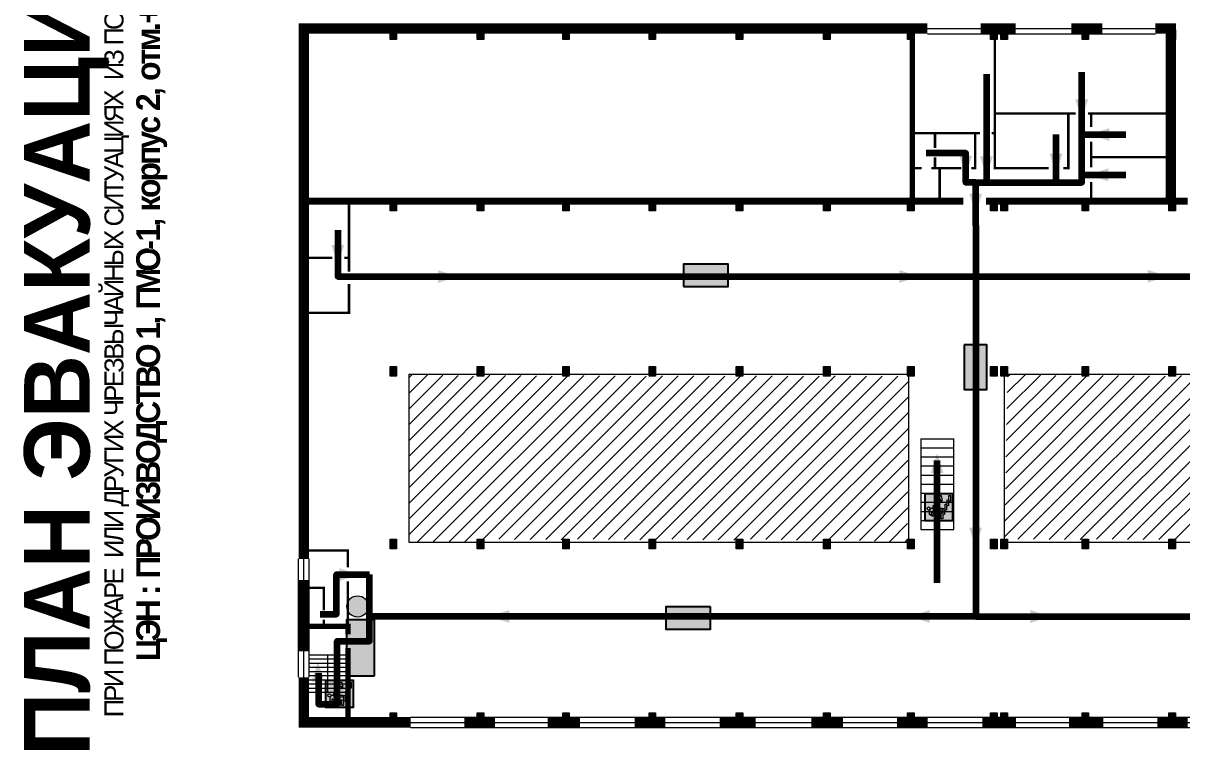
# Model space of a CAD drawing. Header units: millimetres. Extents: x 13810 to 67229, y 12374 to 21950.
# Drawn here: x 40358.3 to 40689.2, y 14964 to 15171.6 of the extents above; entities that cross this region are included whole.
import ezdxf

# ---------------------------------------------------------------- set-up
doc = ezdxf.new("R2010")
doc.units = ezdxf.units.MM
doc.layers.add('План_Штампы', color=7, linetype='Continuous')
doc.styles.add('обычный', font='arial.ttf')

# ---------------------------------------------------------------- blocks, each defined once
blk = doc.blocks.new('A$C32E8229D')
at = {"true_color": 0xffffff}
blk.add_hatch(color=7, dxfattribs=at).paths.add_polyline_path([(0, 0), (0, -8), (16, -8), (16, 0)])
h = blk.add_hatch(color=126)
h.paths.add_polyline_path([(0.2, -0.2), (15.8, -0.2), (15.8, -7.8), (0.2, -7.8)])
h.paths.add_polyline_path([(13.49, -2.05), (12.08, -2.05), (11.37, -2.63, 0.162397), (11.29, -2.84), (11.29, -3.63), (10.35, -3.63), (10.35, -4.05), (11.68, -4.05), (11.68, -3.48), (12.26, -4.28), (11.29, -5.1), (11.29, -6.78), (11.85, -6.78), (11.85, -5.44), (12.8, -4.64), (12.8, -5.94), (14.46, -5.94), (14.46, -5.39), (13.45, -5.39), (13.45, -3.97), (12.46, -2.59), (13.15, -2.59), (13.69, -3.34), (14.18, -3)], flags=16)
h.paths.add_polyline_path([(10.74, -1.82, 1), (11.8, -1.82, 1)], flags=16)
h.paths.add_polyline_path([(9.39, -3.59), (5.99, -3.59), (6.56, -3.03), (5.91, -3.03), (5.1, -3.83), (5.91, -4.64), (6.56, -4.64), (5.99, -4.09), (9.39, -4.09)], flags=16)
h.paths.add_polyline_path([(4.29, -1.08), (1.72, -1.08), (1.72, -6.6), (4.29, -6.6)], flags=16)
at = {"color": 126}
blk.add_lwpolyline([(16, -8), (0, -8), (0, 0), (16, 0)], close=True, dxfattribs=at)
blk = doc.blocks.new('A$C7B8C2D5B')
at = {"lineweight": 0}
h = blk.add_hatch(color=5, dxfattribs=at)
h.dxf.hatch_style = 1
h.paths.add_polyline_path([(1.4, -3.02, 1), (-2.11, -3.02, 1)])
at = {"color": 5, "lineweight": 0}
blk.add_circle((-0.36, -3.02), 1.75, dxfattribs=at)
blk = doc.blocks.new('A$C7B4425F7')
at = {"true_color": 0xffffff}
blk.add_hatch(color=7, dxfattribs=at).paths.add_polyline_path([(0, 0), (-16, 0), (-16, -8), (0, -8)])
h = blk.add_hatch(color=126)
h.paths.add_polyline_path([(-0.2, -0.2), (-15.8, -0.2), (-15.8, -7.8), (-0.2, -7.8)])
h.paths.add_polyline_path([(-11.76, -2.03), (-11.76, -3.66), (-11.17, -3.66, -0.568275), (-11.17, -6.18), (-12.58, -6.18), (-12.58, -2.03)], flags=16)
h.paths.add_polyline_path([(-13.33, -4.12, -0.495768), (-13.59, -6.18), (-15.03, -6.18), (-15.03, -2.03), (-13.59, -2.03, -0.487973)], flags=16)
h.paths.add_polyline_path([(-10.25, -2.03), (-9.48, -2.03), (-9.48, -6.18), (-10.25, -6.18)], flags=16)
h.paths.add_polyline_path([(-13.84, -3.69), (-14.24, -3.69), (-14.24, -3.03), (-13.9, -3.03, -0.692621)], flags=0)
h.paths.add_polyline_path([(-9.15, -2.03), (-8.4, -2.03), (-8.04, -3.07), (-7.68, -2.03), (-6.93, -2.03), (-7.64, -4.1), (-6.93, -6.18), (-7.68, -6.18), (-8.04, -5.14), (-8.4, -6.18), (-9.15, -6.18), (-8.44, -4.1)], flags=16)
h.paths.add_polyline_path([(-11.76, -4.46), (-11.42, -4.46, -0.692621), (-11.36, -5.12), (-11.76, -5.12)], flags=0)
h.paths.add_polyline_path([(-13.9, -5.2), (-14.24, -5.2), (-14.24, -4.55), (-13.84, -4.55, -0.708038)], flags=0)
edge = h.paths.add_edge_path(flags=16)
edge.add_ellipse((-5.51, -4.08), major_axis=(0, 2.05), ratio=0.586184, start_angle=0, end_angle=360)
edge = h.paths.add_edge_path(flags=0)
edge.add_ellipse((-5.51, -4.08), major_axis=(0, 1.14), ratio=0.454828, start_angle=0, end_angle=360)
h.paths.add_polyline_path([(-4.13, -4.96, 0.377264), (-3.48, -4.52, 0.0555), (-3.16, -2.03), (-1.66, -2.03), (-1.66, -4.96), (-0.96, -4.96), (-0.96, -7.01), (-1.75, -7.01), (-1.75, -6.18), (-3.3, -6.18), (-3.3, -7.02), (-4.13, -7.02)], flags=16)
h.paths.add_polyline_path([(-2.73, -2.91), (-2.28, -2.91), (-2.28, -4.96), (-3.05, -4.96, 0.079136)], flags=0)
at = {"color": 126}
blk.add_lwpolyline([(-16, -8), (0, -8), (0, 0), (-16, 0)], close=True, dxfattribs=at)
blk = doc.blocks.new('вниз')
at = {"lineweight": 0, "true_color": 0xffffff}
h = blk.add_hatch(color=7, dxfattribs=at)
h.dxf.hatch_style = 1
h.paths.add_polyline_path([(40994.51, -4472.22), (40986.51, -4472.22), (40986.51, -4480.22), (40994.51, -4480.22)])
h.paths.add_polyline_path([(40994.31, -4472.42), (40994.31, -4480.01), (40986.71, -4480.01), (40986.71, -4472.42)], flags=16)
h.paths.add_polyline_path([(40988.43, -4473.53), (40989.43, -4473.53), (40990.19, -4473.96), (40990.19, -4474.6), (40991, -4474.6), (40991, -4475.06), (40989.73, -4475.06), (40989.73, -4474.46), (40989.3, -4475.18), (40990.17, -4475.7), (40990.17, -4477.11), (40989.63, -4477.11), (40989.63, -4476.01), (40988.94, -4475.59), (40988.94, -4476.46), (40988.94, -4476.46), (40987.47, -4476.46), (40987.26, -4476.46), (40987.26, -4475.92), (40988.4, -4475.92), (40988.4, -4475.2), (40989.1, -4473.99), (40988.66, -4473.99), (40988.24, -4474.7), (40987.86, -4474.47), (40988.41, -4473.56)], flags=0)
h.paths.add_polyline_path([(40990.55, -4473.29, -1), (40989.69, -4473.29, -1)], flags=0)
h.paths.add_polyline_path([(40988.85, -4476.89), (40988.85, -4477.43), (40990.1, -4477.43), (40990.1, -4477.99), (40991.34, -4477.99), (40991.34, -4478.54), (40992.59, -4478.54), (40992.59, -4479.09), (40993.83, -4479.09), (40993.83, -4479.52), (40992.17, -4479.52), (40992.17, -4478.97), (40990.91, -4478.97), (40990.91, -4478.41), (40989.68, -4478.41), (40989.68, -4477.86), (40988.43, -4477.86), (40988.43, -4477.31), (40987.6, -4477.31), (40987.18, -4477.31), (40987.18, -4476.89)], flags=0)
h.paths.add_polyline_path([(40991.61, -4475.33), (40993.12, -4476.2), (40992.9, -4475.27), (40993.48, -4475.6), (40993.83, -4476.88), (40992.56, -4477.22), (40991.97, -4476.88), (40992.9, -4476.61), (40991.38, -4475.74), (40991.58, -4475.39)], flags=0)
h.paths.add_polyline_path([(40990.19, -4473.96), (40989.43, -4473.53), (40988.43, -4473.53), (40988.41, -4473.56), (40987.86, -4474.47), (40988.24, -4474.7), (40988.66, -4473.99), (40989.1, -4473.99), (40988.4, -4475.2), (40988.4, -4475.92), (40987.26, -4475.92), (40987.26, -4476.46), (40987.47, -4476.46), (40988.94, -4476.46), (40988.94, -4476.27), (40988.94, -4475.59), (40989.63, -4476.01), (40989.63, -4477.11), (40990.17, -4477.11), (40990.17, -4475.7), (40989.3, -4475.18), (40989.73, -4474.46), (40989.73, -4475.06), (40991, -4475.06), (40991, -4474.6), (40990.19, -4474.6)], flags=0)
h.paths.add_polyline_path([(40990.55, -4473.29, 1), (40989.69, -4473.29, 1)], flags=0)
h.paths.add_polyline_path([(40991.61, -4475.33), (40991.58, -4475.39), (40991.38, -4475.74), (40992.9, -4476.61), (40991.97, -4476.88), (40992.56, -4477.22), (40993.83, -4476.88), (40993.48, -4475.6), (40992.9, -4475.27), (40993.12, -4476.2)], flags=0)
h.paths.add_polyline_path([(40990.1, -4477.43), (40988.85, -4477.43), (40988.85, -4476.89), (40987.18, -4476.89), (40987.18, -4477.31), (40987.6, -4477.31), (40988.43, -4477.31), (40988.43, -4477.86), (40989.68, -4477.86), (40989.68, -4478.41), (40990.91, -4478.41), (40990.91, -4478.97), (40992.17, -4478.97), (40992.17, -4479.52), (40993.83, -4479.52), (40993.83, -4479.09), (40992.59, -4479.09), (40992.59, -4478.54), (40991.34, -4478.54), (40991.34, -4477.99), (40990.1, -4477.99)], flags=0)
at = {"lineweight": 0}
h = blk.add_hatch(color=126, dxfattribs=at)
h.dxf.hatch_style = 1
h.paths.add_polyline_path([(40994.31, -4472.42), (40986.71, -4472.42), (40986.71, -4480.01), (40994.31, -4480.01)])
h.paths.add_polyline_path([(40988.43, -4473.53), (40989.43, -4473.53), (40990.19, -4473.96), (40990.19, -4474.6), (40991, -4474.6), (40991, -4475.06), (40989.73, -4475.06), (40989.73, -4474.46), (40989.3, -4475.18), (40990.17, -4475.7), (40990.17, -4477.11), (40989.63, -4477.11), (40989.63, -4476.01), (40988.94, -4475.59), (40988.94, -4476.46), (40988.94, -4476.46), (40987.47, -4476.46), (40987.26, -4476.46), (40987.26, -4475.92), (40988.4, -4475.92), (40988.4, -4475.2), (40989.1, -4473.99), (40988.66, -4473.99), (40988.24, -4474.7), (40987.86, -4474.47), (40988.41, -4473.56)], flags=16)
h.paths.add_polyline_path([(40990.55, -4473.29, -1), (40989.69, -4473.29, -1)], flags=16)
h.paths.add_polyline_path([(40988.85, -4476.89), (40988.85, -4477.43), (40990.1, -4477.43), (40990.1, -4477.99), (40991.34, -4477.99), (40991.34, -4478.54), (40992.59, -4478.54), (40992.59, -4479.09), (40993.83, -4479.09), (40993.83, -4479.52), (40992.17, -4479.52), (40992.17, -4478.97), (40990.91, -4478.97), (40990.91, -4478.41), (40989.68, -4478.41), (40989.68, -4477.86), (40988.43, -4477.86), (40988.43, -4477.31), (40987.6, -4477.31), (40987.18, -4477.31), (40987.18, -4476.89)], flags=16)
h.paths.add_polyline_path([(40991.61, -4475.33), (40993.12, -4476.2), (40992.9, -4475.27), (40993.48, -4475.6), (40993.83, -4476.88), (40992.56, -4477.22), (40991.97, -4476.88), (40992.9, -4476.61), (40991.38, -4475.74), (40991.58, -4475.39)], flags=16)
at = {"lineweight": 0, "true_color": 0xffffff}
h = blk.add_hatch(color=7, dxfattribs=at)
h.dxf.hatch_style = 1
h.paths.add_polyline_path([(40989.73, -4474.46), (40989.73, -4475.06), (40991, -4475.06), (40991, -4474.6), (40990.19, -4474.6), (40990.19, -4473.96), (40989.43, -4473.53), (40988.43, -4473.53), (40988.41, -4473.56), (40987.86, -4474.47), (40988.24, -4474.7), (40988.66, -4473.99), (40989.1, -4473.99), (40988.4, -4475.2), (40988.4, -4475.92), (40987.26, -4475.92), (40987.26, -4476.46), (40987.47, -4476.46), (40988.94, -4476.46), (40988.94, -4475.59), (40989.63, -4476.01), (40989.63, -4477.11), (40990.17, -4477.11), (40990.17, -4475.7), (40989.3, -4475.18)])
h.paths.add_polyline_path([(40989.69, -4473.29, 1), (40990.55, -4473.29, 1)])
h.paths.add_polyline_path([(40991.61, -4475.33), (40991.58, -4475.39), (40991.38, -4475.74), (40992.9, -4476.61), (40991.97, -4476.88), (40992.56, -4477.22), (40993.83, -4476.88), (40993.48, -4475.6), (40992.9, -4475.27), (40993.12, -4476.2)])
h.paths.add_polyline_path([(40990.1, -4477.43), (40988.85, -4477.43), (40988.85, -4476.89), (40987.18, -4476.89), (40987.18, -4477.31), (40987.6, -4477.31), (40988.43, -4477.31), (40988.43, -4477.86), (40989.68, -4477.86), (40989.68, -4478.41), (40990.91, -4478.41), (40990.91, -4478.97), (40992.17, -4478.97), (40992.17, -4479.52), (40993.83, -4479.52), (40993.83, -4479.09), (40992.59, -4479.09), (40992.59, -4478.54), (40991.34, -4478.54), (40991.34, -4477.99), (40990.1, -4477.99)])
at = {"color": 126, "lineweight": 0}
for points in [[(40986.51, -4472.22), (40994.51, -4472.22), (40994.51, -4480.22), (40986.51, -4480.22)], [(40986.71, -4472.42), (40994.31, -4472.42), (40994.31, -4480.01), (40986.71, -4480.01)]]:
    blk.add_lwpolyline(points, close=True, dxfattribs=at)
for points in [[(40987.47, -4476.46), (40987.26, -4476.46), (40987.26, -4475.92), (40988.4, -4475.92), (40988.4, -4475.2), (40989.1, -4473.99), (40988.66, -4473.99), (40988.24, -4474.7), (40987.86, -4474.47), (40988.41, -4473.56), (40988.43, -4473.53), (40989.43, -4473.53), (40990.19, -4473.96), (40990.19, -4474.6), (40991, -4474.6), (40991, -4475.06), (40989.73, -4475.06), (40989.73, -4474.46), (40989.3, -4475.18), (40990.17, -4475.7), (40990.17, -4477.11), (40989.63, -4477.11), (40989.63, -4476.01), (40988.94, -4475.59), (40988.94, -4476.46)], [(40987.47, -4476.46), (40988.94, -4476.46), (40988.94, -4476.27)], [(40991.58, -4475.39), (40991.38, -4475.74), (40992.9, -4476.61), (40991.97, -4476.88), (40992.56, -4477.22), (40993.83, -4476.88), (40993.48, -4475.6), (40992.9, -4475.27), (40993.12, -4476.2), (40991.61, -4475.33), (40991.58, -4475.39)], [(40987.6, -4477.31), (40987.18, -4477.31), (40987.18, -4476.89), (40988.85, -4476.89), (40988.85, -4477.43), (40990.1, -4477.43), (40990.1, -4477.99), (40991.34, -4477.99), (40991.34, -4478.54), (40992.59, -4478.54), (40992.59, -4479.09), (40993.83, -4479.09), (40993.83, -4479.52), (40992.17, -4479.52), (40992.17, -4478.97), (40990.91, -4478.97), (40990.91, -4478.41), (40989.68, -4478.41), (40989.68, -4477.86), (40988.43, -4477.86), (40988.43, -4477.31), (40987.6, -4477.31)]]:
    blk.add_lwpolyline(points, dxfattribs=at)
blk.add_circle((40990.12, -4473.29), 0.432, dxfattribs=at)

msp = doc.modelspace()

# ---------------------------------------------------------------- hatches: boundary and pattern name
at = {"lineweight": 0}
h = msp.add_hatch(color=256, dxfattribs=at)
h.dxf.hatch_style = 1
h.paths.add_polyline_path([(40463.07, 15166.94), (40464.93, 15166.94), (40464.93, 15169.69), (40463.07, 15169.69)])
h = msp.add_hatch(color=256, dxfattribs=at)
h.dxf.hatch_style = 1
h.paths.add_polyline_path([(40487.97, 15166.94), (40489.84, 15166.94), (40489.84, 15169.69), (40487.97, 15169.69)])
h = msp.add_hatch(color=256, dxfattribs=at)
h.dxf.hatch_style = 1
h.paths.add_polyline_path([(40512.37, 15166.94), (40514.24, 15166.94), (40514.24, 15169.69), (40512.37, 15169.69)])
h = msp.add_hatch(color=256, dxfattribs=at)
h.dxf.hatch_style = 1
h.paths.add_polyline_path([(40537.01, 15166.94), (40538.88, 15166.94), (40538.88, 15169.69), (40537.01, 15169.69)])
h = msp.add_hatch(color=256, dxfattribs=at)
h.dxf.hatch_style = 1
h.paths.add_polyline_path([(40561.92, 15166.94), (40563.79, 15166.94), (40563.79, 15169.69), (40561.92, 15169.69)])
h = msp.add_hatch(color=256, dxfattribs=at)
h.dxf.hatch_style = 1
h.paths.add_polyline_path([(40586.84, 15166.94), (40588.7, 15166.94), (40588.7, 15169.69), (40586.84, 15169.69)])
h = msp.add_hatch(color=256, dxfattribs=at)
h.dxf.hatch_style = 1
h.paths.add_polyline_path([(40610.84, 15166.94), (40612.71, 15166.94), (40612.71, 15169.69), (40610.84, 15169.69)])
h = msp.add_hatch(color=256, dxfattribs=at)
h.dxf.hatch_style = 1
h.paths.add_polyline_path([(40634.52, 15166.94), (40636.38, 15166.94), (40636.38, 15169.69), (40634.52, 15169.69)])
h = msp.add_hatch(color=256, dxfattribs=at)
h.dxf.hatch_style = 1
h.paths.add_polyline_path([(40637.5, 15166.94), (40639.37, 15166.94), (40639.37, 15169.69), (40637.5, 15169.69)])
h = msp.add_hatch(color=256, dxfattribs=at)
h.dxf.hatch_style = 1
h.paths.add_polyline_path([(40660.66, 15166.94), (40662.53, 15166.94), (40662.53, 15169.69), (40660.66, 15169.69)])
h = msp.add_hatch(color=256, dxfattribs=at)
h.dxf.hatch_style = 1
h.paths.add_polyline_path([(40685.47, 15166.94), (40687.33, 15166.94), (40687.33, 15169.69), (40685.47, 15169.69)])
h = msp.add_hatch(color=256, dxfattribs=at)
h.dxf.hatch_style = 1
h.paths.add_polyline_path([(40463.07, 15117.96), (40464.93, 15117.96), (40464.93, 15120.72), (40463.07, 15120.72)])
h = msp.add_hatch(color=256, dxfattribs=at)
h.dxf.hatch_style = 1
h.paths.add_polyline_path([(40487.97, 15117.96), (40489.84, 15117.96), (40489.84, 15120.72), (40487.97, 15120.72)])
h = msp.add_hatch(color=256, dxfattribs=at)
h.dxf.hatch_style = 1
h.paths.add_polyline_path([(40512.37, 15117.96), (40514.24, 15117.96), (40514.24, 15120.72), (40512.37, 15120.72)])
h = msp.add_hatch(color=256, dxfattribs=at)
h.dxf.hatch_style = 1
h.paths.add_polyline_path([(40537.01, 15117.96), (40538.88, 15117.96), (40538.88, 15120.72), (40537.01, 15120.72)])
h = msp.add_hatch(color=256, dxfattribs=at)
h.dxf.hatch_style = 1
h.paths.add_polyline_path([(40561.92, 15117.96), (40563.79, 15117.96), (40563.79, 15120.72), (40561.92, 15120.72)])
h = msp.add_hatch(color=256, dxfattribs=at)
h.dxf.hatch_style = 1
h.paths.add_polyline_path([(40586.84, 15117.96), (40588.7, 15117.96), (40588.7, 15120.72), (40586.84, 15120.72)])
h = msp.add_hatch(color=256, dxfattribs=at)
h.dxf.hatch_style = 1
h.paths.add_polyline_path([(40610.84, 15117.96), (40612.71, 15117.96), (40612.71, 15120.72), (40610.84, 15120.72)])
h = msp.add_hatch(color=256, dxfattribs=at)
h.dxf.hatch_style = 1
h.paths.add_polyline_path([(40634.52, 15117.96), (40636.38, 15117.96), (40636.38, 15120.72), (40634.52, 15120.72)])
h = msp.add_hatch(color=256, dxfattribs=at)
h.dxf.hatch_style = 1
h.paths.add_polyline_path([(40637.5, 15117.96), (40639.37, 15117.96), (40639.37, 15120.72), (40637.5, 15120.72)])
h = msp.add_hatch(color=256, dxfattribs=at)
h.dxf.hatch_style = 1
h.paths.add_polyline_path([(40660.66, 15117.96), (40662.53, 15117.96), (40662.53, 15120.72), (40660.66, 15120.72)])
h = msp.add_hatch(color=256, dxfattribs=at)
h.dxf.hatch_style = 1
h.paths.add_polyline_path([(40685.47, 15117.96), (40687.33, 15117.96), (40687.33, 15120.72), (40685.47, 15120.72)])
h = msp.add_hatch(color=256, dxfattribs=at)
h.dxf.hatch_style = 1
h.paths.add_polyline_path([(40463.07, 15070.75), (40464.93, 15070.75), (40464.93, 15073.5), (40463.07, 15073.5)])
h = msp.add_hatch(color=256, dxfattribs=at)
h.dxf.hatch_style = 1
h.paths.add_polyline_path([(40487.97, 15070.75), (40489.84, 15070.75), (40489.84, 15073.5), (40487.97, 15073.5)])
h = msp.add_hatch(color=256, dxfattribs=at)
h.dxf.hatch_style = 1
h.paths.add_polyline_path([(40512.37, 15070.75), (40514.24, 15070.75), (40514.24, 15073.5), (40512.37, 15073.5)])
h = msp.add_hatch(color=256, dxfattribs=at)
h.dxf.hatch_style = 1
h.paths.add_polyline_path([(40537.01, 15070.75), (40538.88, 15070.75), (40538.88, 15073.5), (40537.01, 15073.5)])
h = msp.add_hatch(color=256, dxfattribs=at)
h.dxf.hatch_style = 1
h.paths.add_polyline_path([(40561.92, 15070.75), (40563.79, 15070.75), (40563.79, 15073.5), (40561.92, 15073.5)])
h = msp.add_hatch(color=256, dxfattribs=at)
h.dxf.hatch_style = 1
h.paths.add_polyline_path([(40586.84, 15070.75), (40588.7, 15070.75), (40588.7, 15073.5), (40586.84, 15073.5)])
h = msp.add_hatch(color=256, dxfattribs=at)
h.dxf.hatch_style = 1
h.paths.add_polyline_path([(40610.84, 15070.75), (40612.71, 15070.75), (40612.71, 15073.5), (40610.84, 15073.5)])
h = msp.add_hatch(color=256, dxfattribs=at)
h.dxf.hatch_style = 1
h.paths.add_polyline_path([(40634.52, 15070.75), (40636.38, 15070.75), (40636.38, 15073.5), (40634.52, 15073.5)])
h = msp.add_hatch(color=256, dxfattribs=at)
h.dxf.hatch_style = 1
h.paths.add_polyline_path([(40637.5, 15070.75), (40639.37, 15070.75), (40639.37, 15073.5), (40637.5, 15073.5)])
h = msp.add_hatch(color=256, dxfattribs=at)
h.dxf.hatch_style = 1
h.paths.add_polyline_path([(40660.66, 15070.75), (40662.53, 15070.75), (40662.53, 15073.5), (40660.66, 15073.5)])
h = msp.add_hatch(color=256, dxfattribs=at)
h.dxf.hatch_style = 1
h.paths.add_polyline_path([(40685.47, 15070.75), (40687.33, 15070.75), (40687.33, 15073.5), (40685.47, 15073.5)])
at = {"lineweight": 0, "true_color": 0x000000}
h = msp.add_hatch(dxfattribs=at)
h.set_pattern_fill('ANSI31', color=18, angle=180)
h.set_pattern_definition([(225, (82395.3797, 29499.7243), (2.24506403, -2.24506403), [])])
h.paths.add_polyline_path([(40687.33, 15070.75), (40685.47, 15070.75), (40662.53, 15071.02), (40662.53, 15070.75), (40660.66, 15070.75), (40639.37, 15071.28), (40639.37, 15070.75), (40638.5, 15024.21), (40639.37, 15024.21), (40660.66, 15024.07), (40660.66, 15024.21), (40662.53, 15024.21), (40685.47, 15024.03), (40685.47, 15024.21), (40687.33, 15024.21), (40710.11, 15023.98), (40710.11, 15024.21), (40711.98, 15024.21), (40734.59, 15023.9), (40734.59, 15024.21), (40736.45, 15024.21), (40758.88, 15023.75), (40758.88, 15024.21), (40760.75, 15024.21), (40783.6, 15023.24), (40783.6, 15024.21), (40783.96, 15070.75), (40783.6, 15070.75), (40760.75, 15070.84), (40760.75, 15070.75), (40758.88, 15070.75), (40736.45, 15070.85), (40736.45, 15070.75), (40734.59, 15070.75), (40711.98, 15070.88), (40711.98, 15070.75), (40710.11, 15070.75), (40687.33, 15070.93)])
h.paths.add_polyline_path([(40563.79, 15070.75), (40561.92, 15070.75), (40538.88, 15070.89), (40538.88, 15070.75), (40537.01, 15070.75), (40514.24, 15070.93), (40514.24, 15070.75), (40512.37, 15070.75), (40489.84, 15071.03), (40489.84, 15070.75), (40487.97, 15070.75), (40468.49, 15071.3), (40468.49, 15023.22), (40487.97, 15023.22), (40487.97, 15024.21), (40489.84, 15024.21), (40512.37, 15024.03), (40512.37, 15024.21), (40514.24, 15024.21), (40537.01, 15023.98), (40537.01, 15024.21), (40538.88, 15024.21), (40561.92, 15023.9), (40561.92, 15024.21), (40563.79, 15024.21), (40586.84, 15023.73), (40586.84, 15024.21), (40588.7, 15024.21), (40610.84, 15023.24), (40610.84, 15024.21), (40611.07, 15070.75), (40610.84, 15070.75), (40588.7, 15070.84), (40588.7, 15070.75), (40586.84, 15070.75), (40563.79, 15070.86)])
at = {"lineweight": 0}
h = msp.add_hatch(color=256, dxfattribs=at)
h.dxf.hatch_style = 1
h.paths.add_polyline_path([(40463.07, 15021.46), (40464.93, 15021.46), (40464.93, 15024.21), (40463.07, 15024.21)])
h = msp.add_hatch(color=256, dxfattribs=at)
h.dxf.hatch_style = 1
h.paths.add_polyline_path([(40487.97, 15021.46), (40489.84, 15021.46), (40489.84, 15024.21), (40487.97, 15024.21)])
h = msp.add_hatch(color=256, dxfattribs=at)
h.dxf.hatch_style = 1
h.paths.add_polyline_path([(40512.37, 15021.46), (40514.24, 15021.46), (40514.24, 15024.21), (40512.37, 15024.21)])
h = msp.add_hatch(color=256, dxfattribs=at)
h.dxf.hatch_style = 1
h.paths.add_polyline_path([(40537.01, 15021.46), (40538.88, 15021.46), (40538.88, 15024.21), (40537.01, 15024.21)])
h = msp.add_hatch(color=256, dxfattribs=at)
h.dxf.hatch_style = 1
h.paths.add_polyline_path([(40561.92, 15021.46), (40563.79, 15021.46), (40563.79, 15024.21), (40561.92, 15024.21)])
h = msp.add_hatch(color=256, dxfattribs=at)
h.dxf.hatch_style = 1
h.paths.add_polyline_path([(40586.84, 15021.46), (40588.7, 15021.46), (40588.7, 15024.21), (40586.84, 15024.21)])
h = msp.add_hatch(color=256, dxfattribs=at)
h.dxf.hatch_style = 1
h.paths.add_polyline_path([(40610.84, 15021.46), (40612.71, 15021.46), (40612.71, 15024.21), (40610.84, 15024.21)])
h = msp.add_hatch(color=256, dxfattribs=at)
h.dxf.hatch_style = 1
h.paths.add_polyline_path([(40634.52, 15021.46), (40636.38, 15021.46), (40636.38, 15024.21), (40634.52, 15024.21)])
h = msp.add_hatch(color=256, dxfattribs=at)
h.dxf.hatch_style = 1
h.paths.add_polyline_path([(40637.5, 15021.46), (40639.37, 15021.46), (40639.37, 15024.21), (40637.5, 15024.21)])
h = msp.add_hatch(color=256, dxfattribs=at)
h.dxf.hatch_style = 1
h.paths.add_polyline_path([(40660.66, 15021.46), (40662.53, 15021.46), (40662.53, 15024.21), (40660.66, 15024.21)])
h = msp.add_hatch(color=256, dxfattribs=at)
h.dxf.hatch_style = 1
h.paths.add_polyline_path([(40685.47, 15021.46), (40687.33, 15021.46), (40687.33, 15024.21), (40685.47, 15024.21)])
h = msp.add_hatch(color=256, dxfattribs=at)
h.dxf.hatch_style = 1
h.paths.add_polyline_path([(40463.07, 14971.86), (40464.93, 14971.86), (40464.93, 14974.61), (40463.07, 14974.61)])
h = msp.add_hatch(color=256, dxfattribs=at)
h.dxf.hatch_style = 1
h.paths.add_polyline_path([(40487.97, 14971.86), (40489.84, 14971.86), (40489.84, 14974.61), (40487.97, 14974.61)])
h = msp.add_hatch(color=256, dxfattribs=at)
h.dxf.hatch_style = 1
h.paths.add_polyline_path([(40512.37, 14971.86), (40514.24, 14971.86), (40514.24, 14974.61), (40512.37, 14974.61)])
h = msp.add_hatch(color=256, dxfattribs=at)
h.dxf.hatch_style = 1
h.paths.add_polyline_path([(40537.01, 14971.86), (40538.88, 14971.86), (40538.88, 14974.61), (40537.01, 14974.61)])
h = msp.add_hatch(color=256, dxfattribs=at)
h.dxf.hatch_style = 1
h.paths.add_polyline_path([(40561.92, 14971.86), (40563.79, 14971.86), (40563.79, 14974.61), (40561.92, 14974.61)])
h = msp.add_hatch(color=256, dxfattribs=at)
h.dxf.hatch_style = 1
h.paths.add_polyline_path([(40586.84, 14971.86), (40588.7, 14971.86), (40588.7, 14974.61), (40586.84, 14974.61)])
h = msp.add_hatch(color=256, dxfattribs=at)
h.dxf.hatch_style = 1
h.paths.add_polyline_path([(40610.84, 14971.86), (40612.71, 14971.86), (40612.71, 14974.61), (40610.84, 14974.61)])
h = msp.add_hatch(color=256, dxfattribs=at)
h.dxf.hatch_style = 1
h.paths.add_polyline_path([(40634.52, 14971.86), (40636.38, 14971.86), (40636.38, 14974.61), (40634.52, 14974.61)])
h = msp.add_hatch(color=256, dxfattribs=at)
h.dxf.hatch_style = 1
h.paths.add_polyline_path([(40637.5, 14971.86), (40639.37, 14971.86), (40639.37, 14974.61), (40637.5, 14974.61)])
h = msp.add_hatch(color=256, dxfattribs=at)
h.dxf.hatch_style = 1
h.paths.add_polyline_path([(40660.66, 14971.86), (40662.53, 14971.86), (40662.53, 14974.61), (40660.66, 14974.61)])
h = msp.add_hatch(color=256, dxfattribs=at)
h.dxf.hatch_style = 1
h.paths.add_polyline_path([(40685.47, 14971.86), (40687.33, 14971.86), (40687.33, 14974.61), (40685.47, 14974.61)])

# ---------------------------------------------------------------- linework, layer by layer
for points, const_width in [([(40438.45, 15018.53), (40438.45, 15170.09), (40616.52, 15170.09)], 3), ([(40612.19, 15120.79), (40612.19, 15170.09)], 1.5), ([(40631.69, 15170.09), (40641.75, 15170.09)], 3), ([(40657.62, 15170.09), (40666.41, 15170.09)], 3), ([(40681.62, 15170.09), (40686.01, 15170.09), (40686.01, 15120.79)], 3), ([(40651.13, 15130.16), (40635.75, 15130.16), (40635.75, 15170.09)], 0.7), ([(40658.88, 15145.81), (40635.75, 15145.81)], 0.7), ([(40655.28, 15130.16), (40656.75, 15130.16), (40656.75, 15145.81)], 0.7), ([(40662.36, 15145.81), (40686.01, 15145.81)], 0.7), ([(40663.25, 15145.81), (40663.25, 15141.97)], 0.7), ([(40631.57, 15140.18), (40612.19, 15140.18)], 0.7), ([(40618.66, 15135.94), (40618.66, 15140.18)], 0.7), ([(40629.04, 15130.16), (40630.16, 15130.16), (40630.16, 15140.18)], 0.7), ([(40634.87, 15140.18), (40635.75, 15140.18)], 0.7), ([(40663.25, 15137.73), (40663.25, 15130.42)], 0.7), ([(40618.66, 15130.16), (40618.66, 15133.29)], 0.7), ([(40663.25, 15133.31), (40686.01, 15133.31)], 0.7), ([(40614.83, 15130.16), (40612.19, 15130.16)], 0.7), ([(40617.66, 15130.16), (40626.23, 15130.16)], 0.7), ([(40620.02, 15120.79), (40620.02, 15130.16)], 0.7), ([(40663.25, 15126.24), (40663.25, 15120.79)], 0.7), ([(40626.8, 15120.79), (40438.45, 15120.79)], 2), ([(40451.33, 15120.79), (40451.33, 15100.58)], 0.7), ([(40690.81, 15120.79), (40633.22, 15120.79)], 2), ([(40446.59, 15104.55), (40438.45, 15104.55)], 0.7), ([(40451.33, 15104.55), (40449.99, 15104.55)], 0.7), ([(40451.33, 15097.08), (40451.33, 15088.86), (40438.45, 15088.86)], 0.7), ([(40451.02, 15016.16), (40451.02, 15020.92), (40438.45, 15020.92)], 0.7), ([(40438.45, 14992.1), (40438.45, 15012.49)], 3), ([(40451.02, 14999.29), (40451.02, 15012.18)], 0.7), ([(40444.14, 15003.85), (40444.14, 15010.27), (40438.45, 15010.27)], 0.7), ([(40451.02, 14997.01), (40451.02, 14999.29), (40438.45, 14999.29)], 1.5), ([(40444.14, 14999.29), (40444.14, 15001.23)], 0.7), ([(40451.02, 14971.86), (40451.02, 14993.11)], 1.5), ([(40468.92, 14971.86), (40438.45, 14971.86), (40438.45, 14984.74)], 3), ([(40493.01, 14971.86), (40484.23, 14971.86)], 3), ([(40517.25, 14971.86), (40508.03, 14971.86)], 3), ([(40541.69, 14971.86), (40532.9, 14971.86)], 3), ([(40567.48, 14971.86), (40557.14, 14971.86)], 3), ([(40592.42, 14971.86), (40583.35, 14971.86)], 3), ([(40616.59, 14971.86), (40607.8, 14971.86)], 3), ([(40641.82, 14971.86), (40632.18, 14971.86)], 3), ([(40666.76, 14971.86), (40656.98, 14971.86)], 3), ([(40690.85, 14971.86), (40682.21, 14971.86)], 3)]:
    msp.add_lwpolyline(points, dxfattribs=dict(at, const_width=const_width))
for points in [[(40463.07, 15166.94), (40463.07, 15169.69), (40464.93, 15169.69), (40464.93, 15166.94), (40463.07, 15166.94)], [(40487.97, 15166.94), (40487.97, 15169.69), (40489.84, 15169.69), (40489.84, 15166.94), (40487.97, 15166.94)], [(40512.37, 15166.94), (40512.37, 15169.69), (40514.24, 15169.69), (40514.24, 15166.94), (40512.37, 15166.94)], [(40537.01, 15166.94), (40537.01, 15169.69), (40538.88, 15169.69), (40538.88, 15166.94), (40537.01, 15166.94)], [(40561.92, 15166.94), (40561.92, 15169.69), (40563.79, 15169.69), (40563.79, 15166.94), (40561.92, 15166.94)], [(40586.84, 15166.94), (40586.84, 15169.69), (40588.7, 15169.69), (40588.7, 15166.94), (40586.84, 15166.94)], [(40610.84, 15166.94), (40610.84, 15169.69), (40612.71, 15169.69), (40612.71, 15166.94), (40610.84, 15166.94)], [(40616.52, 15170.09), (40681.62, 15170.09)], [(40616.52, 15168.59), (40681.62, 15168.59)], [(40634.52, 15166.94), (40634.52, 15169.69), (40636.38, 15169.69), (40636.38, 15166.94), (40634.52, 15166.94)], [(40637.5, 15166.94), (40637.5, 15169.69), (40639.37, 15169.69), (40639.37, 15166.94), (40637.5, 15166.94)], [(40660.66, 15166.94), (40660.66, 15169.69), (40662.53, 15169.69), (40662.53, 15166.94), (40660.66, 15166.94)], [(40685.47, 15166.94), (40685.47, 15169.69), (40687.33, 15169.69), (40687.33, 15166.94), (40685.47, 15166.94)], [(40463.07, 15117.96), (40463.07, 15120.72), (40464.93, 15120.72), (40464.93, 15117.96), (40463.07, 15117.96)], [(40487.97, 15117.96), (40487.97, 15120.72), (40489.84, 15120.72), (40489.84, 15117.96), (40487.97, 15117.96)], [(40512.37, 15117.96), (40512.37, 15120.72), (40514.24, 15120.72), (40514.24, 15117.96), (40512.37, 15117.96)], [(40537.01, 15117.96), (40537.01, 15120.72), (40538.88, 15120.72), (40538.88, 15117.96), (40537.01, 15117.96)], [(40561.92, 15117.96), (40561.92, 15120.72), (40563.79, 15120.72), (40563.79, 15117.96), (40561.92, 15117.96)], [(40586.84, 15117.96), (40586.84, 15120.72), (40588.7, 15120.72), (40588.7, 15117.96), (40586.84, 15117.96)], [(40610.84, 15117.96), (40610.84, 15120.72), (40612.71, 15120.72), (40612.71, 15117.96), (40610.84, 15117.96)], [(40634.52, 15117.96), (40634.52, 15120.72), (40636.38, 15120.72), (40636.38, 15117.96), (40634.52, 15117.96)], [(40637.5, 15117.96), (40637.5, 15120.72), (40639.37, 15120.72), (40639.37, 15117.96), (40637.5, 15117.96)], [(40660.66, 15117.96), (40660.66, 15120.72), (40662.53, 15120.72), (40662.53, 15117.96), (40660.66, 15117.96)], [(40685.47, 15117.96), (40685.47, 15120.72), (40687.33, 15120.72), (40687.33, 15117.96), (40685.47, 15117.96)], [(40463.07, 15070.75), (40463.07, 15073.5), (40464.93, 15073.5), (40464.93, 15070.75), (40463.07, 15070.75)], [(40487.97, 15070.75), (40487.97, 15073.5), (40489.84, 15073.5), (40489.84, 15070.75), (40487.97, 15070.75)], [(40512.37, 15070.75), (40512.37, 15073.5), (40514.24, 15073.5), (40514.24, 15070.75), (40512.37, 15070.75)], [(40537.01, 15070.75), (40537.01, 15073.5), (40538.88, 15073.5), (40538.88, 15070.75), (40537.01, 15070.75)], [(40561.92, 15070.75), (40561.92, 15073.5), (40563.79, 15073.5), (40563.79, 15070.75), (40561.92, 15070.75)], [(40586.84, 15070.75), (40586.84, 15073.5), (40588.7, 15073.5), (40588.7, 15070.75), (40586.84, 15070.75)], [(40610.84, 15070.75), (40610.84, 15073.5), (40612.71, 15073.5), (40612.71, 15070.75), (40610.84, 15070.75)], [(40634.52, 15070.75), (40634.52, 15073.5), (40636.38, 15073.5), (40636.38, 15070.75), (40634.52, 15070.75)], [(40637.5, 15070.75), (40637.5, 15073.5), (40639.37, 15073.5), (40639.37, 15070.75), (40637.5, 15070.75)], [(40660.66, 15070.75), (40660.66, 15073.5), (40662.53, 15073.5), (40662.53, 15070.75), (40660.66, 15070.75)], [(40685.47, 15070.75), (40685.47, 15073.5), (40687.33, 15073.5), (40687.33, 15070.75), (40685.47, 15070.75)], [(40468.49, 15023.22), (40468.49, 15071.3), (40611.07, 15071.3), (40611.07, 15023.22), (40468.49, 15023.22)], [(40638.48, 15023.22), (40638.48, 15071.3), (40783.97, 15071.3), (40783.97, 15023.22), (40638.48, 15023.22)], [(40614.59, 15052.87), (40624.08, 15052.87)], [(40614.59, 15052.87), (40614.59, 15026.92)], [(40624.08, 15026.92), (40624.08, 15052.87)], [(40614.59, 15050.28), (40624.08, 15050.28)], [(40614.59, 15050.28), (40624.08, 15050.28)], [(40614.59, 15047.68), (40624.08, 15047.68)], [(40614.59, 15047.68), (40624.08, 15047.68)], [(40614.59, 15045.09), (40624.08, 15045.09)], [(40614.59, 15045.09), (40624.08, 15045.09)], [(40614.59, 15042.49), (40624.08, 15042.49)], [(40614.59, 15042.49), (40624.08, 15042.49)], [(40614.59, 15039.9), (40624.08, 15039.9)], [(40614.59, 15039.9), (40624.08, 15039.9)], [(40614.59, 15037.3), (40624.08, 15037.3)], [(40614.59, 15037.3), (40624.08, 15037.3)], [(40614.59, 15034.71), (40624.08, 15034.71)], [(40614.59, 15034.71), (40624.08, 15034.71)], [(40614.59, 15032.11), (40624.08, 15032.11)], [(40614.59, 15032.11), (40624.08, 15032.11)], [(40614.59, 15029.52), (40624.08, 15029.52)], [(40614.59, 15029.52), (40624.08, 15029.52)], [(40614.59, 15026.92), (40624.08, 15026.92)], [(40463.07, 15021.46), (40463.07, 15024.21), (40464.93, 15024.21), (40464.93, 15021.46), (40463.07, 15021.46)], [(40487.97, 15021.46), (40487.97, 15024.21), (40489.84, 15024.21), (40489.84, 15021.46), (40487.97, 15021.46)], [(40512.37, 15021.46), (40512.37, 15024.21), (40514.24, 15024.21), (40514.24, 15021.46), (40512.37, 15021.46)], [(40537.01, 15021.46), (40537.01, 15024.21), (40538.88, 15024.21), (40538.88, 15021.46), (40537.01, 15021.46)], [(40561.92, 15021.46), (40561.92, 15024.21), (40563.79, 15024.21), (40563.79, 15021.46), (40561.92, 15021.46)], [(40586.84, 15021.46), (40586.84, 15024.21), (40588.7, 15024.21), (40588.7, 15021.46), (40586.84, 15021.46)], [(40610.84, 15021.46), (40610.84, 15024.21), (40612.71, 15024.21), (40612.71, 15021.46), (40610.84, 15021.46)], [(40634.52, 15021.46), (40634.52, 15024.21), (40636.38, 15024.21), (40636.38, 15021.46), (40634.52, 15021.46)], [(40637.5, 15021.46), (40637.5, 15024.21), (40639.37, 15024.21), (40639.37, 15021.46), (40637.5, 15021.46)], [(40660.66, 15021.46), (40660.66, 15024.21), (40662.53, 15024.21), (40662.53, 15021.46), (40660.66, 15021.46)], [(40685.47, 15021.46), (40685.47, 15024.21), (40687.33, 15024.21), (40687.33, 15021.46), (40685.47, 15021.46)], [(40436.95, 14984.74), (40436.95, 15018.53)], [(40438.45, 14984.74), (40438.45, 15018.53)], [(40439.95, 14984.74), (40439.95, 15018.53)], [(40439.95, 14991.19), (40451.02, 14991.19)], [(40439.95, 14990), (40451.02, 14990)], [(40439.95, 14990), (40451.02, 14990)], [(40439.95, 14988.81), (40451.02, 14988.81)], [(40439.95, 14988.81), (40451.02, 14988.81)], [(40445.21, 14991.19), (40445.21, 14980.48)], [(40439.95, 14987.62), (40451.02, 14987.62)], [(40439.95, 14987.62), (40451.02, 14987.62)], [(40439.95, 14986.43), (40451.02, 14986.43)], [(40439.95, 14986.43), (40451.02, 14986.43)], [(40439.95, 14985.24), (40451.02, 14985.24)], [(40439.95, 14985.24), (40451.02, 14985.24)], [(40439.95, 14984.05), (40451.02, 14984.05)], [(40439.95, 14984.05), (40451.02, 14984.05)], [(40439.95, 14982.86), (40451.02, 14982.86)], [(40439.95, 14982.86), (40451.02, 14982.86)], [(40439.95, 14981.67), (40451.02, 14981.67)], [(40439.95, 14981.67), (40451.02, 14981.67)], [(40439.95, 14980.48), (40451.02, 14980.48)], [(40463.07, 14971.86), (40463.07, 14974.61), (40464.93, 14974.61), (40464.93, 14971.86), (40463.07, 14971.86)], [(40468.92, 14973.36), (40902.03, 14973.36)], [(40487.97, 14971.86), (40487.97, 14974.61), (40489.84, 14974.61), (40489.84, 14971.86), (40487.97, 14971.86)], [(40512.37, 14971.86), (40512.37, 14974.61), (40514.24, 14974.61), (40514.24, 14971.86), (40512.37, 14971.86)], [(40537.01, 14971.86), (40537.01, 14974.61), (40538.88, 14974.61), (40538.88, 14971.86), (40537.01, 14971.86)], [(40561.92, 14971.86), (40561.92, 14974.61), (40563.79, 14974.61), (40563.79, 14971.86), (40561.92, 14971.86)], [(40586.84, 14971.86), (40586.84, 14974.61), (40588.7, 14974.61), (40588.7, 14971.86), (40586.84, 14971.86)], [(40610.84, 14971.86), (40610.84, 14974.61), (40612.71, 14974.61), (40612.71, 14971.86), (40610.84, 14971.86)], [(40634.52, 14971.86), (40634.52, 14974.61), (40636.38, 14974.61), (40636.38, 14971.86), (40634.52, 14971.86)], [(40637.5, 14971.86), (40637.5, 14974.61), (40639.37, 14974.61), (40639.37, 14971.86), (40637.5, 14971.86)], [(40660.66, 14971.86), (40660.66, 14974.61), (40662.53, 14974.61), (40662.53, 14971.86), (40660.66, 14971.86)], [(40685.47, 14971.86), (40685.47, 14974.61), (40687.33, 14974.61), (40687.33, 14971.86), (40685.47, 14971.86)], [(40468.92, 14971.86), (40902.03, 14971.86)], [(40468.92, 14970.36), (40902.03, 14970.36)]]:
    msp.add_lwpolyline(points, dxfattribs=at)
at = {"color": 126, "lineweight": 100, "true_color": 0x008754}
for points in [[(40630.34, 15126.11), (40660.56, 15126.11), (40660.56, 15157.6)], [(40633.36, 15156.98), (40633.36, 15126.11)], [(40653.24, 15126.11), (40653.24, 15139.81)], [(40660.56, 15139.77), (40673.13, 15139.77)], [(40630.34, 15113.83), (40630.34, 15126.11), (40627.48, 15126.11), (40627.48, 15134.46), (40616.11, 15134.46)], [(40660.56, 15128.25), (40673.13, 15128.25)], [(40448.13, 15112.45), (40448.13, 15099.25), (40879.63, 15099.25)], [(40630.34, 15113.83), (40630.34, 15002.11)], [(40619.29, 15011.69), (40619.29, 15046.7)], [(40442.63, 14985.89), (40442.63, 14977.04), (40447.94, 14977.04), (40447.94, 14995.07), (40457.16, 14995.07), (40457.16, 15014.09)], [(40443.14, 15002.72), (40447.76, 15002.72), (40447.76, 15014.09), (40457.16, 15014.09)], [(40630.34, 15002.11), (40457.16, 15002.11)], [(40630.34, 15002.11), (40852.47, 15002.11)]]:
    msp.add_lwpolyline(points, dxfattribs=at)
at = {"layer": 'План_Штампы', "color": 126, "true_color": 0x008754}
for points in [[(40658.73, 15149.81), (40662.39, 15149.81), (40660.58, 15144.19)], [(40668.47, 15141.61), (40668.46, 15137.95), (40662.84, 15139.76)], [(40651.39, 15134.28), (40655.05, 15134.28), (40653.24, 15128.66)], [(40625.62, 15133.75), (40629.28, 15133.74), (40627.48, 15128.12)], [(40631.52, 15133.54), (40635.19, 15133.54), (40633.38, 15127.92)], [(40668.14, 15130.09), (40668.13, 15126.43), (40662.51, 15128.24)], [(40628.44, 15122.92), (40632.11, 15122.91), (40630.3, 15117.29)], [(40446.28, 15108.26), (40449.94, 15108.26), (40448.13, 15102.64)], [(40476.72, 15097.37), (40476.73, 15101.03), (40482.35, 15099.22)], [(40608.47, 15097.39), (40608.47, 15101.05), (40614.1, 15099.24)], [(40679.42, 15097.46), (40679.42, 15101.13), (40685.05, 15099.32)], [(40621.11, 15043.06), (40617.45, 15043.07), (40619.26, 15048.69)], [(40628.41, 15027.5), (40632.07, 15027.5), (40630.27, 15021.88)], [(40448.54, 15012.23), (40448.55, 15015.89), (40454.17, 15014.08)], [(40497.09, 15003.94), (40497.09, 15000.28), (40491.47, 15002.09)], [(40617.14, 15003.94), (40617.13, 15000.28), (40611.51, 15002.09)], [(40645.93, 15000.28), (40645.94, 15003.94), (40651.56, 15002.13)], [(40444.31, 14983.44), (40440.65, 14983.44), (40442.45, 14989.06)]]:
    msp.add_solid(points, dxfattribs=at)

# ---------------------------------------------------------------- block references
at = {"color": 126, "true_color": 0x008754, "rotation": 90}
for p in [(36143.57, -25957.17), (35972.41, -26010.54)]:
    msp.add_blockref('вниз', p, dxfattribs=at)
at = {"xscale": 1.741935482621193, "yscale": 1.741935482621193, "zscale": 1.741935482621193}
msp.add_blockref('A$C7B8C2D5B', (40454.39, 15010.22), dxfattribs=at)
at = {"layer": 'План_Штампы', "color": 126, "true_color": 0x008754, "xscale": -0.8, "yscale": 0.8, "zscale": 0.8}
msp.add_blockref('A$C32E8229D', (40559.65, 15102.76), dxfattribs=at)
for p, rotation in [((40633.43, 15066.94), 270), ((40541.8, 14998.46), 180)]:
    msp.add_blockref('A$C32E8229D', p, dxfattribs=dict(at, rotation=rotation))
at = {"layer": 'План_Штампы', "rotation": 90}
msp.add_blockref('A$C7B4425F7', (40450.63, 15001.15), dxfattribs=at)

# ---------------------------------------------------------------- texts
at = {"color": 0, "lineweight": 0, "insert": (40381.38, 15090.17), "char_height": 6.8, "width": 381.8334, "attachment_point": 5, "rotation": 90, "style": 'обычный'}
msp.add_mtext('{\\fArial Black|b1|i0|c204|p34;\\H2x;\\T0.85;  \\fArial Narrow|b0|i0|c204|p34;\\H0.8x;\\W0.9;\\P\\fProxima Nova Rg|b0|i0|c204|p2;\\H0.5x;\\W1;\\C256;ПРИ ПОЖАРЕ  ИЛИ ДРУГИХ ЧРЕЗВЫЧАЙНЫХ СИТУАЦИЯХ  ИЗ ПОМЕЩЕНИЙ \\fProxima Nova Rg|b1|i0|c204|p2;\\H1.25x;\\PЦЭН : ПРОИЗВОДСТВО 1, ГМО-1, корпус 2, отм.+11,9}', dxfattribs=at)
at = {"lineweight": 0, "insert": (40358.56, 14962.33), "char_height": 18.7, "width": 419.8066, "attachment_point": 1, "rotation": 90, "style": 'обычный'}
msp.add_mtext('{\\fProxima Nova Rg|b1|i0|c204|p2;ПЛАН ЭВАКУАЦИИ}', dxfattribs=at)

doc.saveas('drawing.dxf')
